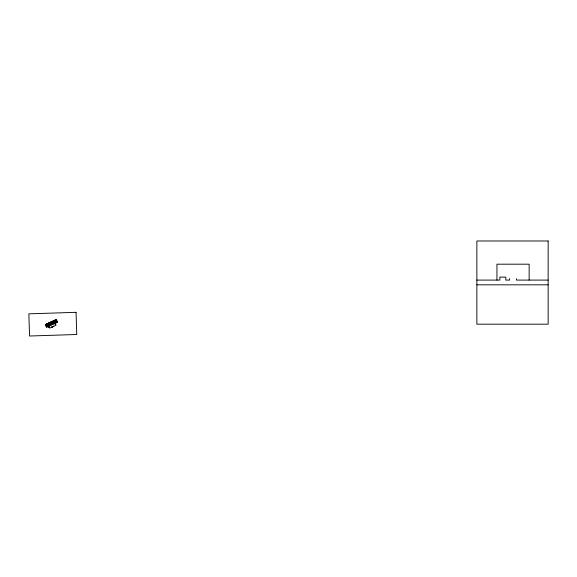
<?xml version="1.0" encoding="UTF-8"?>
<svg xmlns="http://www.w3.org/2000/svg" width="577" height="577" viewBox="0 0 577 577"><rect width="100%" height="100%" fill="white"/><g stroke="black" fill="none" stroke-linecap="round" stroke-linejoin="round"><path stroke-width="0.87" d="M49.196 322.882L49.535 323.452M51.584 321.786L51.923 322.363M52.442 321.396L52.716 322.002M54.829 320.3L55.103 320.906M45.496 324.808L46.11 324.526M55.709 320.04L56.315 319.759M47.429 323.971L50.841 322.485M51.165 322.262L51.67 322.031M52.334 321.8L55.76 320.156M45.569 324.966L46.182 324.685M55.818 320.285L56.423 320.004M45.641 325.125L46.492 324.772M46.167 324.959L46.369 324.526M56.524 320.213L55.543 320.661L55.659 319.939M45.835 325.543L46.441 325.262L46.023 324.346M56.077 320.848L56.683 320.567M47.357 325.219L55.515 321.483M56.849 320.927L56.243 321.209L56.459 321.685M46.023 325.947L46.629 325.673M46.968 325.709L46.586 325.875M56.387 321.533L57 321.252M46.218 326.38L46.824 326.099M56.488 321.742L57.094 321.468M55.825 322.161L47.602 326.005L46.917 324.505L55.197 320.718L55.854 322.226M56.589 321.973L57.202 321.699M48.273 325.911L48.684 325.716M55.666 322.5L56.257 322.255M46.434 326.849L48.944 325.695M55.731 322.586L56.611 322.456M56.856 322.074L57.282 321.879M49.391 325.76L46.535 327.065L45.417 324.627L56.265 319.658L57.383 322.096L54.808 323.279M50.329 325.349L50.112 324.721M52.716 324.26L52.5 323.625M53.574 323.863L53.3 323.264M55.031 324.202L55.392 324.137M49.737 326.856L49.319 326.856M51.923 326.921L53.748 326.524L53.56 326.106M476.869 280.09L499.862 280.09L499.862 277.119L505.791 277.119L505.791 280.09L509.585 280.09L509.585 278.655M548.15 280.09L516.509 280.09L516.509 278.655M476.869 284.822L548.15 284.822M55.688 322.182L55.904 322.81M54.31 321.274L54.036 320.668L54.245 321.302M54.894 322.543L55.168 323.149M55.168 323.293L56.056 325.226L49.737 328.125L48.85 326.185M54.829 322.572L55.103 323.178M53.517 321.634L53.235 321.028L53.452 321.663M54.094 322.896L54.368 323.502L54.029 322.925M51.129 322.723L50.79 322.154L51.064 322.752M51.706 323.993L51.98 324.591L51.641 324.022M50.913 324.353L51.187 324.959L50.848 324.382M51.916 327.072L52.081 327.433L51.454 327.282M48.742 323.82L48.468 323.214L48.677 323.848M49.319 325.082L49.535 325.716L49.254 325.111M49.103 325.947L49.297 326.373M47.949 324.18L47.667 323.582L47.884 324.209M47.148 324.548L46.809 323.971L47.941 326.445L47.732 325.81M46.643 325.702L47.04 326.568M529.145 280.09L529.145 264.187L496.948 264.187L496.948 280.09M48.454 327.534L49.37 327.447L48.389 327.541M55.955 319.629L45.597 324.368L46.845 327.109L57.21 322.363L55.955 319.629M50.055 322.485L50.271 323.12L50.055 322.485M76.056 312.323L28.85 313.845L29.564 336.016L76.77 334.494L76.056 312.323M548.15 240.984L476.869 240.984L476.869 324.18L548.15 324.18L548.15 240.984M48.8 326.048L48.526 325.45L48.735 326.077"/></g></svg>
